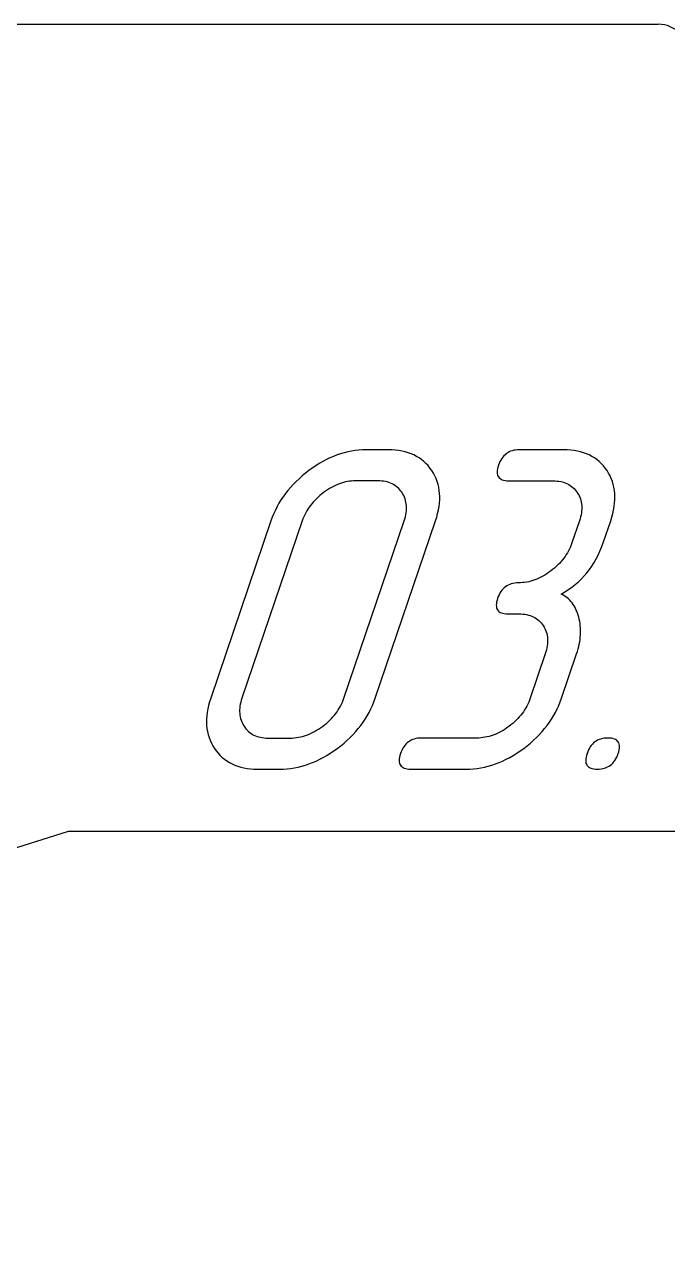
# Model space of a CAD drawing. Extents: x 14 to 1461, y -733 to -10.
# Drawn here: x 824.1 to 844.82, y -59.27 to -20.18 of the extents above; entities that cross this region are included whole.
import ezdxf

# ---------------------------------------------------------------- set-up
doc = ezdxf.new("R2010")
doc.units = 0

msp = doc.modelspace()

# ---------------------------------------------------------------- linework, layer by layer
at = {"layer": 'Cut', "color": 0}
for p, q in [((806.515387, -20.177655), (844.515311, -20.177655)), ((825.515349, -46.177603), (730.199296, -76.177543)), ((860.765278, -46.177603), (825.515349, -46.177603))]:
    msp.add_line(p, q, dxfattribs=at)
msp.add_arc((844.515311, -21.177653), 0.999998, 0, 90, dxfattribs=at)
at = {"layer": 'Mark', "color": 0}
for p, q in [((834.402866, -33.978297), (834.287081, -34.012313)), ((834.51903, -33.949514), (834.402866, -33.978297)), ((834.635573, -33.925964), (834.51903, -33.949514)), ((834.752494, -33.907647), (834.635573, -33.925964)), ((834.869795, -33.894564), (834.752494, -33.907647)), ((834.987474, -33.886714), (834.869795, -33.894564)), ((835.105532, -33.884097), (834.987474, -33.886714)), ((835.819816, -33.884097), (835.105532, -33.884097)), ((835.937283, -33.886708), (835.819816, -33.884097)), ((836.05076, -33.89454), (835.937283, -33.886708)), ((836.160247, -33.907594), (836.05076, -33.89454)), ((836.265745, -33.925869), (836.160247, -33.907594)), ((836.367254, -33.949366), (836.265745, -33.925869)), ((836.464773, -33.978085), (836.367254, -33.949366)), ((836.558302, -34.012025), (836.464773, -33.978085)), ((839.666927, -33.9798), (839.623771, -34.009097)), ((839.712662, -33.954409), (839.666927, -33.9798)), ((839.760977, -33.932925), (839.712662, -33.954409)), ((839.81187, -33.915347), (839.760977, -33.932925)), ((839.865343, -33.901675), (839.81187, -33.915347)), ((839.921395, -33.89191), (839.865343, -33.901675)), ((839.980026, -33.88605), (839.921395, -33.89191)), ((840.041237, -33.884097), (839.980026, -33.88605)), ((841.469805, -33.884097), (840.041237, -33.884097)), ((841.587284, -33.886708), (841.469805, -33.884097)), ((841.700743, -33.894542), (841.587284, -33.886708)), ((841.810181, -33.907598), (841.700743, -33.894542)), ((841.915598, -33.925876), (841.810181, -33.907598)), ((842.016995, -33.949377), (841.915598, -33.925876)), ((842.114372, -33.978101), (842.016995, -33.949377)), ((842.207728, -34.012046), (842.114372, -33.978101)), ((833.487194, -34.396962), (833.37444, -34.472845)), ((833.600327, -34.326312), (833.487194, -34.396962)), ((833.713839, -34.260896), (833.600327, -34.326312)), ((833.82773, -34.200713), (833.713839, -34.260896)), ((833.942, -34.145763), (833.82773, -34.200713)), ((834.056648, -34.096046), (833.942, -34.145763)), ((834.171675, -34.051563), (834.056648, -34.096046)), ((834.287081, -34.012313), (834.171675, -34.051563)), ((836.647842, -34.051187), (836.558302, -34.012025)), ((836.733393, -34.09557), (836.647842, -34.051187)), ((836.814953, -34.145174), (836.733393, -34.09557)), ((836.892525, -34.200001), (836.814953, -34.145174)), ((836.966107, -34.260048), (836.892525, -34.200001)), ((837.035699, -34.325318), (836.966107, -34.260048)), ((837.101302, -34.395809), (837.035699, -34.325318)), ((837.162915, -34.471521), (837.101302, -34.395809)), ((839.371372, -34.384096), (839.352742, -34.444643)), ((839.393895, -34.323549), (839.371372, -34.384096)), ((839.418997, -34.266909), (839.393895, -34.323549)), ((839.446678, -34.214174), (839.418997, -34.266909)), ((839.476938, -34.165346), (839.446678, -34.214174)), ((839.509777, -34.120425), (839.476938, -34.165346)), ((839.545196, -34.079409), (839.509777, -34.120425)), ((839.583194, -34.0423), (839.545196, -34.079409)), ((839.623771, -34.009097), (839.583194, -34.0423)), ((842.297064, -34.051214), (842.207728, -34.012046)), ((842.382379, -34.095605), (842.297064, -34.051214)), ((842.463674, -34.145218), (842.382379, -34.095605)), ((842.540948, -34.200053), (842.463674, -34.145218)), ((842.614202, -34.260111), (842.540948, -34.200053)), ((842.683435, -34.325391), (842.614202, -34.260111)), ((842.748648, -34.395894), (842.683435, -34.325391)), ((842.80984, -34.471619), (842.748648, -34.395894)), ((833.046692, -34.725742), (832.945755, -34.814868)), ((833.152129, -34.638773), (833.046692, -34.725742)), ((833.262065, -34.553962), (833.152129, -34.638773)), ((833.37444, -34.472845), (833.262065, -34.553962)), ((837.220539, -34.552455), (837.162915, -34.471521)), ((837.27317, -34.637096), (837.220539, -34.552455)), ((837.319804, -34.72393), (837.27317, -34.637096)), ((837.360441, -34.812955), (837.319804, -34.72393)), ((839.331184, -34.554018), (839.328257, -34.602846)), ((839.328257, -34.602846), (839.330563, -34.647767)), ((839.330563, -34.647767), (839.338104, -34.688783)), ((839.339346, -34.501283), (839.331184, -34.554018)), ((839.338104, -34.688783), (839.350879, -34.725892)), ((839.352742, -34.444643), (839.339346, -34.501283)), ((839.350879, -34.725892), (839.368888, -34.759095)), ((839.368888, -34.759095), (839.392132, -34.788392)), ((842.867012, -34.552567), (842.80984, -34.471619)), ((842.919191, -34.63722), (842.867012, -34.552567)), ((842.965402, -34.724064), (842.919191, -34.63722)), ((843.005648, -34.813097), (842.965402, -34.724064)), ((832.669942, -35.095189), (832.587004, -35.192944)), ((832.75738, -34.999592), (832.669942, -35.095189)), ((832.849318, -34.906151), (832.75738, -34.999592)), ((832.945755, -34.814868), (832.849318, -34.906151)), ((833.864519, -35.174323), (833.800882, -35.217265)), ((833.928254, -35.134342), (833.864519, -35.174323)), ((833.992086, -35.097324), (833.928254, -35.134342)), ((834.056016, -35.063266), (833.992086, -35.097324)), ((834.120043, -35.03217), (834.056016, -35.063266)), ((834.184168, -35.004036), (834.120043, -35.03217)), ((834.248391, -34.978863), (834.184168, -35.004036)), ((834.312711, -34.956652), (834.248391, -34.978863)), ((834.37713, -34.937402), (834.312711, -34.956652)), ((834.441645, -34.921114), (834.37713, -34.937402)), ((834.506259, -34.907787), (834.441645, -34.921114)), ((834.57097, -34.897422), (834.506259, -34.907787)), ((834.635779, -34.890018), (834.57097, -34.897422)), ((834.700685, -34.885576), (834.635779, -34.890018)), ((834.765689, -34.884095), (834.700685, -34.885576)), ((835.479973, -34.884095), (834.765689, -34.884095)), ((835.545224, -34.885571), (835.479973, -34.884095)), ((835.608302, -34.889999), (835.545224, -34.885571)), ((835.669209, -34.897379), (835.608302, -34.889999)), ((835.727943, -34.90771), (835.669209, -34.897379)), ((835.784506, -34.920994), (835.727943, -34.90771)), ((835.838896, -34.93723), (835.784506, -34.920994)), ((835.891115, -34.956417), (835.838896, -34.93723)), ((835.941161, -34.978556), (835.891115, -34.956417)), ((835.989036, -35.003648), (835.941161, -34.978556)), ((836.034738, -35.031691), (835.989036, -35.003648)), ((836.078269, -35.062686), (836.034738, -35.031691)), ((836.119628, -35.096633), (836.078269, -35.062686)), ((836.158814, -35.133532), (836.119628, -35.096633)), ((836.195829, -35.173383), (836.158814, -35.133532)), ((836.230672, -35.216186), (836.195829, -35.173383)), ((837.395082, -34.904174), (837.360441, -34.812955)), ((837.423725, -34.997585), (837.395082, -34.904174)), ((837.446373, -35.093188), (837.423725, -34.997585)), ((837.463023, -35.190984), (837.446373, -35.093188)), ((839.392132, -34.788392), (839.420609, -34.813783)), ((839.420609, -34.813783), (839.454321, -34.835267)), ((839.454321, -34.835267), (839.493267, -34.852845)), ((839.493267, -34.852845), (839.537448, -34.866517)), ((839.537448, -34.866517), (839.586862, -34.876283)), ((839.586862, -34.876283), (839.641511, -34.882142)), ((839.641511, -34.882142), (839.701394, -34.884095)), ((839.701394, -34.884095), (841.129962, -34.884095)), ((841.129962, -34.884095), (841.195159, -34.88557)), ((841.195159, -34.88557), (841.25816, -34.889996)), ((841.25816, -34.889996), (841.318966, -34.897373)), ((841.318966, -34.897373), (841.377576, -34.9077)), ((841.377576, -34.9077), (841.433991, -34.920978)), ((841.433991, -34.920978), (841.48821, -34.937206)), ((841.48821, -34.937206), (841.540233, -34.956385)), ((841.540233, -34.956385), (841.590062, -34.978514)), ((841.590062, -34.978514), (841.637694, -35.003595)), ((841.637694, -35.003595), (841.683131, -35.031625)), ((841.683131, -35.031625), (841.726373, -35.062607)), ((841.726373, -35.062607), (841.767419, -35.096539)), ((841.767419, -35.096539), (841.80627, -35.133421)), ((841.80627, -35.133421), (841.842925, -35.173255)), ((841.842925, -35.173255), (841.877384, -35.216038)), ((843.039926, -34.90432), (843.005648, -34.813097)), ((843.068238, -34.997733), (843.039926, -34.90432)), ((843.090584, -35.093336), (843.068238, -34.997733)), ((843.106962, -35.191129), (843.090584, -35.093336)), ((832.365186, -35.49915), (832.300245, -35.605533)), ((832.434625, -35.394924), (832.365186, -35.49915)), ((832.508565, -35.292855), (832.434625, -35.394924)), ((832.587004, -35.192944), (832.508565, -35.292855)), ((833.402622, -35.568355), (833.355822, -35.62328)), ((833.451989, -35.51459), (833.402622, -35.568355)), ((833.503924, -35.461986), (833.451989, -35.51459)), ((833.558427, -35.410541), (833.503924, -35.461986)), ((833.615498, -35.360257), (833.558427, -35.410541)), ((833.675136, -35.311132), (833.615498, -35.360257)), ((833.737343, -35.263168), (833.675136, -35.311132)), ((833.800882, -35.217265), (833.737343, -35.263168)), ((836.263342, -35.26194), (836.230672, -35.216186)), ((836.293236, -35.309765), (836.263342, -35.26194)), ((836.319749, -35.358779), (836.293236, -35.309765)), ((836.342881, -35.408982), (836.319749, -35.358779)), ((836.362631, -35.460374), (836.342881, -35.408982)), ((836.378999, -35.512954), (836.362631, -35.460374)), ((836.391987, -35.566724), (836.378999, -35.512954)), ((836.401593, -35.621682), (836.391987, -35.566724)), ((837.473677, -35.290972), (837.463023, -35.190984)), ((837.469659, -35.604092), (837.476995, -35.497526)), ((837.478334, -35.393153), (837.473677, -35.290972)), ((837.476995, -35.497526), (837.478334, -35.393153)), ((841.877384, -35.216038), (841.909648, -35.261773)), ((841.909648, -35.261773), (841.939136, -35.309579)), ((841.939136, -35.309579), (841.965268, -35.358578)), ((841.965268, -35.358578), (841.988044, -35.40877)), ((841.988044, -35.40877), (842.007464, -35.460154)), ((842.007464, -35.460154), (842.023528, -35.512731)), ((842.023528, -35.512731), (842.036236, -35.566502)), ((842.036236, -35.566502), (842.045588, -35.621465)), ((843.117374, -35.291112), (843.106962, -35.191129)), ((843.112811, -35.604198), (843.120299, -35.497646)), ((843.12182, -35.393284), (843.117374, -35.291112)), ((843.120299, -35.497646), (843.12182, -35.393284)), ((832.132422, -35.937626), (832.085481, -36.052638)), ((832.183864, -35.824771), (832.132422, -35.937626)), ((832.239805, -35.714074), (832.183864, -35.824771)), ((832.300245, -35.605533), (832.239805, -35.714074)), ((833.160342, -35.915305), (833.12895, -35.97719)), ((833.194302, -35.85458), (833.160342, -35.915305)), ((833.230831, -35.795015), (833.194302, -35.85458)), ((833.269927, -35.736609), (833.230831, -35.795015)), ((833.31159, -35.679365), (833.269927, -35.736609)), ((833.355822, -35.62328), (833.31159, -35.679365)), ((836.388221, -35.976399), (836.398903, -35.914307)), ((836.398903, -35.914307), (836.406204, -35.853404)), ((836.407818, -35.677829), (836.401593, -35.621682)), ((836.406204, -35.853404), (836.410123, -35.793691)), ((836.410661, -35.735166), (836.407818, -35.677829)), ((836.410123, -35.793691), (836.410661, -35.735166)), ((837.380347, -36.052279), (837.41167, -35.936943)), ((837.41167, -35.936943), (837.436996, -35.8238)), ((837.436996, -35.8238), (837.456326, -35.71285)), ((837.456326, -35.71285), (837.469659, -35.604092)), ((842.042007, -35.914171), (842.031222, -35.976291)), ((842.049435, -35.853244), (842.042007, -35.914171)), ((842.045588, -35.621465), (842.051584, -35.67762)), ((842.053507, -35.79351), (842.049435, -35.853244)), ((842.051584, -35.67762), (842.054224, -35.734969)), ((842.054224, -35.734969), (842.053507, -35.79351)), ((843.023194, -36.052305), (843.054548, -35.936994)), ((843.054548, -35.936994), (843.079936, -35.823872)), ((843.079936, -35.823872), (843.099357, -35.71294)), ((843.099357, -35.71294), (843.112811, -35.604198)), ((832.043038, -36.169807), (830.101078, -41.884081)), ((833.050179, -36.169807), (831.108219, -41.884081)), ((832.085481, -36.052638), (832.043038, -36.169807)), ((833.073868, -36.104441), (833.050179, -36.169807)), ((833.100125, -36.040236), (833.073868, -36.104441)), ((833.12895, -35.97719), (833.100125, -36.040236)), ((834.393926, -41.884081), (836.335887, -36.169807)), ((835.401067, -41.884081), (837.343028, -36.169807)), ((836.335887, -36.169807), (836.356713, -36.104149)), ((836.356713, -36.104149), (836.374158, -36.039679)), ((836.374158, -36.039679), (836.388221, -35.976399)), ((837.343028, -36.169807), (837.380347, -36.052279)), ((841.978733, -36.169807), (841.735988, -36.884091)), ((841.999585, -36.104109), (841.978733, -36.169807)), ((842.017082, -36.039603), (841.999585, -36.104109)), ((842.031222, -35.976291), (842.017082, -36.039603)), ((842.743129, -36.884091), (842.985874, -36.169807)), ((842.985874, -36.169807), (843.023194, -36.052305)), ((841.65673, -37.078326), (841.625256, -37.140634)), ((841.685676, -37.0148), (841.65673, -37.078326)), ((841.712096, -36.950055), (841.685676, -37.0148)), ((841.735988, -36.884091), (841.712096, -36.950055)), ((842.640618, -37.149268), (842.694252, -37.018793)), ((842.694252, -37.018793), (842.743129, -36.884091)), ((841.38334, -37.488879), (841.334175, -37.542653)), ((841.429978, -37.433885), (841.38334, -37.488879)), ((841.474088, -37.377673), (841.429978, -37.433885)), ((841.515671, -37.320241), (841.474088, -37.377673)), ((841.554726, -37.261591), (841.515671, -37.320241)), ((841.591255, -37.201722), (841.554726, -37.261591)), ((841.625256, -37.140634), (841.591255, -37.201722)), ((842.378509, -37.628885), (842.451172, -37.515322)), ((842.451172, -37.515322), (842.519078, -37.397532)), ((842.519078, -37.397532), (842.582226, -37.275514)), ((842.582226, -37.275514), (842.640618, -37.149268)), ((840.923874, -37.881498), (840.860261, -37.921213)), ((840.987268, -37.83884), (840.923874, -37.881498)), ((841.050442, -37.793241), (840.987268, -37.83884)), ((841.112243, -37.745561), (841.050442, -37.793241)), ((841.171517, -37.696663), (841.112243, -37.745561)), ((841.228264, -37.646545), (841.171517, -37.696663)), ((841.282483, -37.595209), (841.228264, -37.646545)), ((841.334175, -37.542653), (841.282483, -37.595209)), ((842.131976, -37.944203), (842.218911, -37.843325)), ((842.218911, -37.843325), (842.301088, -37.738219)), ((842.301088, -37.738219), (842.378509, -37.628885)), ((839.595869, -38.294802), (839.555292, -38.328006)), ((839.639025, -38.265506), (839.595869, -38.294802)), ((839.68476, -38.240115), (839.639025, -38.265506)), ((839.733075, -38.218631), (839.68476, -38.240115)), ((839.783969, -38.201053), (839.733075, -38.218631)), ((839.837441, -38.187381), (839.783969, -38.201053)), ((839.893493, -38.177615), (839.837441, -38.187381)), ((839.952125, -38.171756), (839.893493, -38.177615)), ((840.013335, -38.169803), (839.952125, -38.171756)), ((840.079799, -38.168332), (840.013335, -38.169803)), ((840.146043, -38.163919), (840.079799, -38.168332)), ((840.212069, -38.156564), (840.146043, -38.163919)), ((840.277875, -38.146268), (840.212069, -38.156564)), ((840.343461, -38.133029), (840.277875, -38.146268)), ((840.408829, -38.116849), (840.343461, -38.133029)), ((840.473977, -38.097726), (840.408829, -38.116849)), ((840.538906, -38.075662), (840.473977, -38.097726)), ((840.603615, -38.050656), (840.538906, -38.075662)), ((840.668106, -38.022708), (840.603615, -38.050656)), ((840.732377, -37.991818), (840.668106, -38.022708)), ((840.796428, -37.957987), (840.732377, -37.991818)), ((840.860261, -37.921213), (840.796428, -37.957987)), ((841.625943, -38.385175), (841.736664, -38.305436)), ((841.736664, -38.305436), (841.842628, -38.22147)), ((841.842628, -38.22147), (841.943835, -38.133276)), ((841.943835, -38.133276), (842.040284, -38.040854)), ((842.040284, -38.040854), (842.131976, -37.944203)), ((839.34347, -38.669802), (839.32484, -38.730349)), ((839.365993, -38.609255), (839.34347, -38.669802)), ((839.391095, -38.552614), (839.365993, -38.609255)), ((839.418776, -38.49988), (839.391095, -38.552614)), ((839.449036, -38.451052), (839.418776, -38.49988)), ((839.481876, -38.40613), (839.449036, -38.451052)), ((839.517294, -38.365115), (839.481876, -38.40613)), ((839.555292, -38.328006), (839.517294, -38.365115)), ((841.390229, -38.531967), (841.510465, -38.460685)), ((841.44159, -38.558125), (841.390229, -38.531967)), ((841.490818, -38.58699), (841.44159, -38.558125)), ((841.537912, -38.618562), (841.490818, -38.58699)), ((841.510465, -38.460685), (841.625943, -38.385175)), ((841.582873, -38.652841), (841.537912, -38.618562)), ((841.625701, -38.689827), (841.582873, -38.652841)), ((841.666396, -38.729519), (841.625701, -38.689827)), ((839.303282, -38.839723), (839.300355, -38.888551)), ((839.300355, -38.888551), (839.302661, -38.933473)), ((839.302661, -38.933473), (839.310202, -38.974489)), ((839.311444, -38.786989), (839.303282, -38.839723)), ((839.310202, -38.974489), (839.322977, -39.011598)), ((839.32484, -38.730349), (839.311444, -38.786989)), ((839.322977, -39.011598), (839.340987, -39.044801)), ((839.340987, -39.044801), (839.36423, -39.074098)), ((839.36423, -39.074098), (839.392708, -39.099488)), ((841.704958, -38.771919), (841.666396, -38.729519)), ((841.741386, -38.817025), (841.704958, -38.771919)), ((841.775682, -38.864839), (841.741386, -38.817025)), ((841.807844, -38.915359), (841.775682, -38.864839)), ((841.837873, -38.968586), (841.807844, -38.915359)), ((841.865769, -39.02452), (841.837873, -38.968586)), ((841.891532, -39.083161), (841.865769, -39.02452)), ((841.915161, -39.144509), (841.891532, -39.083161)), ((839.392708, -39.099488), (839.42642, -39.120973)), ((839.42642, -39.120973), (839.465366, -39.138551)), ((839.465366, -39.138551), (839.509546, -39.152223)), ((839.509546, -39.152223), (839.55896, -39.161988)), ((839.55896, -39.161988), (839.613609, -39.167848)), ((839.613609, -39.167848), (839.673492, -39.169801)), ((839.673492, -39.169801), (840.030634, -39.169801)), ((840.030634, -39.169801), (840.095831, -39.171276)), ((840.095831, -39.171276), (840.158832, -39.175702)), ((840.158832, -39.175702), (840.219638, -39.183078)), ((840.219638, -39.183078), (840.278248, -39.193406)), ((840.278248, -39.193406), (840.334663, -39.206683)), ((840.334663, -39.206683), (840.388882, -39.222912)), ((840.388882, -39.222912), (840.440905, -39.242091)), ((840.440905, -39.242091), (840.490733, -39.26422)), ((840.490733, -39.26422), (840.538366, -39.2893)), ((840.538366, -39.2893), (840.583803, -39.317331)), ((840.583803, -39.317331), (840.627045, -39.348313)), ((840.627045, -39.348313), (840.668091, -39.382245)), ((840.668091, -39.382245), (840.706941, -39.419127)), ((840.706941, -39.419127), (840.743596, -39.45896)), ((840.743596, -39.45896), (840.778056, -39.501744)), ((841.936658, -39.208563), (841.915161, -39.144509)), ((841.956021, -39.275325), (841.936658, -39.208563)), ((841.972902, -39.343793), (841.956021, -39.275325)), ((841.986954, -39.412967), (841.972902, -39.343793)), ((841.998176, -39.482847), (841.986954, -39.412967)), ((840.778056, -39.501744), (840.81032, -39.547479)), ((840.81032, -39.547479), (840.839808, -39.595285)), ((840.839808, -39.595285), (840.86594, -39.644284)), ((840.86594, -39.644284), (840.888716, -39.694475)), ((840.888716, -39.694475), (840.908136, -39.74586)), ((840.908136, -39.74586), (840.9242, -39.798437)), ((840.9242, -39.798437), (840.936908, -39.852207)), ((840.936908, -39.852207), (840.94626, -39.90717)), ((842.006568, -39.553432), (841.998176, -39.482847)), ((842.006081, -39.916947), (842.011838, -39.842832)), ((842.01213, -39.624723), (842.006568, -39.553432)), ((842.011838, -39.842832), (842.014765, -39.769424)), ((842.014863, -39.696721), (842.01213, -39.624723)), ((842.014765, -39.769424), (842.014863, -39.696721)), ((840.942679, -40.199877), (840.931894, -40.261997)), ((840.950107, -40.13895), (840.942679, -40.199877)), ((840.94626, -39.90717), (840.952256, -39.963326)), ((840.954179, -40.079216), (840.950107, -40.13895)), ((840.952256, -39.963326), (840.954896, -40.020674)), ((840.954896, -40.020674), (840.954179, -40.079216)), ((841.934848, -40.298107), (841.954754, -40.220464)), ((841.954754, -40.220464), (841.971831, -40.143526)), ((841.971831, -40.143526), (841.986077, -40.067294)), ((841.986077, -40.067294), (841.997494, -39.991767)), ((841.997494, -39.991767), (842.006081, -39.916947)), ((840.879405, -40.455512), (840.393914, -41.884081)), ((840.900257, -40.389814), (840.879405, -40.455512)), ((840.917754, -40.325309), (840.900257, -40.389814)), ((840.931894, -40.261997), (840.917754, -40.325309)), ((841.401055, -41.884081), (841.886545, -40.455512)), ((841.886545, -40.455512), (841.912111, -40.376457)), ((841.912111, -40.376457), (841.934848, -40.298107)), ((830.032458, -42.116768), (830.007097, -42.229836)), ((830.063785, -42.001516), (830.032458, -42.116768)), ((830.101078, -41.884081), (830.063785, -42.001516)), ((831.03765, -42.200377), (831.033603, -42.260077)), ((831.045053, -42.13949), (831.03765, -42.200377)), ((831.055811, -42.077417), (831.045053, -42.13949)), ((831.069924, -42.014158), (831.055811, -42.077417)), ((831.087394, -41.949713), (831.069924, -42.014158)), ((831.108219, -41.884081), (831.087394, -41.949713)), ((834.212247, -42.261401), (834.248915, -42.201552)), ((834.248915, -42.201552), (834.283028, -42.140488)), ((834.283028, -42.140488), (834.314585, -42.078208)), ((834.314585, -42.078208), (834.343587, -42.014714)), ((834.343587, -42.014714), (834.370035, -41.950005)), ((834.370035, -41.950005), (834.393926, -41.884081)), ((835.259661, -42.230807), (835.311286, -42.11745)), ((835.311286, -42.11745), (835.358421, -42.001875)), ((835.358421, -42.001875), (835.401067, -41.884081)), ((840.249182, -42.201712), (840.212653, -42.261581)), ((840.283183, -42.140624), (840.249182, -42.201712)), ((840.314657, -42.078316), (840.283183, -42.140624)), ((840.343603, -42.01479), (840.314657, -42.078316)), ((840.370022, -41.950045), (840.343603, -42.01479)), ((840.393914, -41.884081), (840.370022, -41.950045)), ((841.259779, -42.230735), (841.311331, -42.1174)), ((841.311331, -42.1174), (841.358423, -42.001848)), ((841.358423, -42.001848), (841.401055, -41.884081)), ((829.966812, -42.555941), (829.965316, -42.660276)), ((829.974274, -42.449422), (829.966812, -42.555941)), ((829.987703, -42.340721), (829.974274, -42.449422)), ((830.007097, -42.229836), (829.987703, -42.340721)), ((831.033603, -42.260077), (831.032912, -42.318591)), ((831.032912, -42.318591), (831.035577, -42.375919)), ((831.035577, -42.375919), (831.041597, -42.43206)), ((831.041597, -42.43206), (831.050972, -42.487016)), ((831.050972, -42.487016), (831.063703, -42.540785)), ((831.063703, -42.540785), (831.07979, -42.593368)), ((831.07979, -42.593368), (831.099233, -42.644764)), ((833.884026, -42.646323), (833.938581, -42.594979)), ((833.938581, -42.594979), (833.99058, -42.54242)), ((833.99058, -42.54242), (834.040024, -42.488646)), ((834.040024, -42.488646), (834.086912, -42.433657)), ((834.086912, -42.433657), (834.131246, -42.377453)), ((834.131246, -42.377453), (834.173024, -42.320035)), ((834.173024, -42.320035), (834.212247, -42.261401)), ((835.008272, -42.662047), (835.077853, -42.557565)), ((835.077853, -42.557565), (835.142945, -42.450864)), ((835.142945, -42.450864), (835.203547, -42.341945)), ((835.203547, -42.341945), (835.259661, -42.230807)), ((839.94041, -42.595199), (839.886191, -42.646535)), ((839.992102, -42.542643), (839.94041, -42.595199)), ((840.041267, -42.488869), (839.992102, -42.542643)), ((840.087904, -42.433875), (840.041267, -42.488869)), ((840.132015, -42.377663), (840.087904, -42.433875)), ((840.173598, -42.320231), (840.132015, -42.377663)), ((840.212653, -42.261581), (840.173598, -42.320231)), ((841.008965, -42.661916), (841.078359, -42.557445)), ((841.078359, -42.557445), (841.143292, -42.450758)), ((841.143292, -42.450758), (841.203766, -42.341854)), ((841.203766, -42.341854), (841.259779, -42.230735)), ((829.965316, -42.660276), (829.969786, -42.762427)), ((829.969786, -42.762427), (829.980223, -42.862396)), ((829.980223, -42.862396), (829.996625, -42.960181)), ((829.996625, -42.960181), (830.018994, -43.055783)), ((831.099233, -42.644764), (831.122031, -42.694974)), ((831.122031, -42.694974), (831.148185, -42.743998)), ((831.148185, -42.743998), (831.177694, -42.791836)), ((831.177694, -42.791836), (831.209948, -42.837604)), ((831.209948, -42.837604), (831.244336, -42.88042)), ((831.244336, -42.88042), (831.280859, -42.920282)), ((831.280859, -42.920282), (831.319515, -42.957192)), ((831.319515, -42.957192), (831.360305, -42.991149)), ((831.360305, -42.991149), (831.40323, -43.022153)), ((833.320541, -43.022633), (833.38511, -42.991729)), ((833.38511, -42.991729), (833.449484, -42.957883)), ((833.449484, -42.957883), (833.513664, -42.921093)), ((833.513664, -42.921093), (833.577648, -42.881359)), ((833.577648, -42.881359), (833.641438, -42.838683)), ((833.641438, -42.838683), (833.705033, -42.793064)), ((833.705033, -42.793064), (833.767253, -42.745365)), ((833.767253, -42.745365), (833.826917, -42.696451)), ((833.826917, -42.696451), (833.884026, -42.646323)), ((834.685056, -43.05779), (834.772594, -42.962182)), ((834.772594, -42.962182), (834.855642, -42.864356)), ((834.855642, -42.864356), (834.934202, -42.764311)), ((834.934202, -42.764311), (835.008272, -42.662047)), ((839.390303, -42.991808), (839.326032, -43.022698)), ((839.454355, -42.957977), (839.390303, -42.991808)), ((839.518187, -42.921203), (839.454355, -42.957977)), ((839.581801, -42.881488), (839.518187, -42.921203)), ((839.645194, -42.83883), (839.581801, -42.881488)), ((839.708369, -42.793231), (839.645194, -42.83883)), ((839.77017, -42.745551), (839.708369, -42.793231)), ((839.829444, -42.696653), (839.77017, -42.745551)), ((839.886191, -42.646535), (839.829444, -42.696653)), ((840.686785, -43.057641), (840.774021, -42.962034)), ((840.774021, -42.962034), (840.856796, -42.864211)), ((840.856796, -42.864211), (840.93511, -42.764171)), ((840.93511, -42.764171), (841.008965, -42.661916)), ((830.018994, -43.055783), (830.047329, -43.149201)), ((830.047329, -43.149201), (830.08163, -43.240436)), ((830.08163, -43.240436), (830.121897, -43.329488)), ((830.121897, -43.329488), (830.16813, -43.416357)), ((831.40323, -43.022153), (831.448288, -43.050205)), ((831.448288, -43.050205), (831.495481, -43.075304)), ((831.495481, -43.075304), (831.544807, -43.097449)), ((831.544807, -43.097449), (831.596268, -43.116643)), ((831.596268, -43.116643), (831.649863, -43.132883)), ((831.649863, -43.132883), (831.705591, -43.14617)), ((831.705591, -43.14617), (831.763454, -43.156505)), ((831.763454, -43.156505), (831.823451, -43.163887)), ((831.823451, -43.163887), (831.885582, -43.168316)), ((831.885582, -43.168316), (831.949847, -43.169793)), ((831.949847, -43.169793), (832.664131, -43.169793)), ((832.664131, -43.169793), (832.730649, -43.168321)), ((832.730649, -43.168321), (832.796972, -43.163906)), ((832.796972, -43.163906), (832.8631, -43.156548)), ((832.8631, -43.156548), (832.929033, -43.146247)), ((832.929033, -43.146247), (832.994772, -43.133003)), ((832.994772, -43.133003), (833.060315, -43.116815)), ((833.060315, -43.116815), (833.125664, -43.097684)), ((833.125664, -43.097684), (833.190818, -43.07561)), ((833.190818, -43.07561), (833.255777, -43.050593)), ((833.255777, -43.050593), (833.320541, -43.022633)), ((834.290015, -43.418034), (834.395509, -43.331301)), ((834.395509, -43.331301), (834.496514, -43.242349)), ((834.496514, -43.242349), (834.59303, -43.151179)), ((834.59303, -43.151179), (834.685056, -43.05779)), ((836.38951, -43.365105), (836.354092, -43.40612)), ((836.427508, -43.327996), (836.38951, -43.365105)), ((836.468085, -43.294792), (836.427508, -43.327996)), ((836.511241, -43.265496), (836.468085, -43.294792)), ((836.556977, -43.240105), (836.511241, -43.265496)), ((836.605291, -43.218621), (836.556977, -43.240105)), ((836.656185, -43.201043), (836.605291, -43.218621)), ((836.709658, -43.187371), (836.656185, -43.201043)), ((836.76571, -43.177605), (836.709658, -43.187371)), ((836.824341, -43.171746), (836.76571, -43.177605)), ((836.885551, -43.169793), (836.824341, -43.171746)), ((838.671262, -43.169793), (836.885551, -43.169793)), ((838.737726, -43.168322), (838.671262, -43.169793)), ((838.80397, -43.163909), (838.737726, -43.168322)), ((838.869995, -43.156554), (838.80397, -43.163909)), ((838.935801, -43.146258), (838.869995, -43.156554)), ((839.001388, -43.133019), (838.935801, -43.146258)), ((839.066756, -43.116839), (839.001388, -43.133019)), ((839.131904, -43.097716), (839.066756, -43.116839)), ((839.196833, -43.075652), (839.131904, -43.097716)), ((839.261542, -43.050646), (839.196833, -43.075652)), ((839.326032, -43.022698), (839.261542, -43.050646)), ((840.29324, -43.41791), (840.398317, -43.331167)), ((840.398317, -43.331167), (840.498933, -43.242208)), ((840.498933, -43.242208), (840.595089, -43.151032)), ((840.595089, -43.151032), (840.686785, -43.057641)), ((842.396641, -43.365105), (842.361223, -43.40612)), ((842.434639, -43.327996), (842.396641, -43.365105)), ((842.475216, -43.294792), (842.434639, -43.327996)), ((842.518372, -43.265496), (842.475216, -43.294792)), ((842.564108, -43.240105), (842.518372, -43.265496)), ((842.612422, -43.218621), (842.564108, -43.240105)), ((842.663316, -43.201043), (842.612422, -43.218621)), ((842.716788, -43.187371), (842.663316, -43.201043)), ((842.77284, -43.177605), (842.716788, -43.187371)), ((842.831471, -43.171746), (842.77284, -43.177605)), ((842.892682, -43.169793), (842.831471, -43.171746)), ((842.95343, -43.171746), (842.892682, -43.169793)), ((843.008889, -43.177605), (842.95343, -43.171746)), ((843.059059, -43.187371), (843.008889, -43.177605)), ((843.10394, -43.201043), (843.059059, -43.187371)), ((843.143531, -43.218621), (843.10394, -43.201043)), ((843.177834, -43.240105), (843.143531, -43.218621)), ((843.206847, -43.265496), (843.177834, -43.240105)), ((843.230572, -43.294792), (843.206847, -43.265496)), ((843.249007, -43.327996), (843.230572, -43.294792)), ((843.262153, -43.365105), (843.249007, -43.327996)), ((843.27001, -43.40612), (843.262153, -43.365105)), ((830.16813, -43.416357), (830.22033, -43.501042)), ((830.22033, -43.501042), (830.277492, -43.582023)), ((830.277492, -43.582023), (830.338613, -43.65778)), ((830.338613, -43.65778), (830.403693, -43.728312)), ((830.403693, -43.728312), (830.472732, -43.79362)), ((833.727365, -43.794467), (833.841236, -43.729307)), ((833.841236, -43.729307), (833.954637, -43.658934)), ((833.954637, -43.658934), (834.067569, -43.583348)), ((834.067569, -43.583348), (834.180032, -43.502549)), ((834.180032, -43.502549), (834.290015, -43.418034)), ((836.197056, -43.730339), (836.18366, -43.786979)), ((836.215686, -43.669792), (836.197056, -43.730339)), ((836.238209, -43.609245), (836.215686, -43.669792)), ((836.263311, -43.552604), (836.238209, -43.609245)), ((836.290992, -43.49987), (836.263311, -43.552604)), ((836.321252, -43.451042), (836.290992, -43.49987)), ((836.354092, -43.40612), (836.321252, -43.451042)), ((839.732633, -43.794404), (839.846151, -43.729233)), ((839.846151, -43.729233), (839.959168, -43.658848)), ((839.959168, -43.658848), (840.071685, -43.58325)), ((840.071685, -43.58325), (840.183703, -43.502437)), ((840.183703, -43.502437), (840.29324, -43.41791)), ((842.204187, -43.730339), (842.190791, -43.786979)), ((842.222817, -43.669792), (842.204187, -43.730339)), ((842.24534, -43.609245), (842.222817, -43.669792)), ((842.270442, -43.552604), (842.24534, -43.609245)), ((842.298123, -43.49987), (842.270442, -43.552604)), ((842.328383, -43.451042), (842.298123, -43.49987)), ((842.361223, -43.40612), (842.328383, -43.451042)), ((843.182195, -43.786979), (843.207394, -43.730339)), ((843.207394, -43.730339), (843.229958, -43.669792)), ((843.229958, -43.669792), (843.248547, -43.609245)), ((843.248547, -43.609245), (843.261846, -43.552604)), ((843.261846, -43.552604), (843.269856, -43.49987)), ((843.269856, -43.49987), (843.272578, -43.451042)), ((843.272578, -43.451042), (843.27001, -43.40612)), ((830.472732, -43.79362), (830.545731, -43.853703)), ((830.545731, -43.853703), (830.622688, -43.908561)), ((830.622688, -43.908561), (830.703604, -43.958194)), ((830.703604, -43.958194), (830.788479, -44.002604)), ((830.788479, -44.002604), (830.877313, -44.041788)), ((830.877313, -44.041788), (830.970106, -44.075748)), ((830.970106, -44.075748), (831.066858, -44.104483)), ((831.066858, -44.104483), (831.167569, -44.127994)), ((831.167569, -44.127994), (831.272239, -44.14628)), ((831.272239, -44.14628), (831.380868, -44.159342)), ((831.380868, -44.159342), (831.493456, -44.167178)), ((831.493456, -44.167178), (831.610003, -44.169791)), ((832.324288, -44.169791), (832.443793, -44.167184)), ((832.443793, -44.167184), (832.562829, -44.159365)), ((832.562829, -44.159365), (832.681396, -44.146333)), ((832.681396, -44.146333), (832.799493, -44.128088)), ((832.799493, -44.128088), (832.91712, -44.10463)), ((832.91712, -44.10463), (833.034278, -44.07596)), ((833.034278, -44.07596), (833.150966, -44.042076)), ((833.150966, -44.042076), (833.267185, -44.00298)), ((833.267185, -44.00298), (833.382934, -43.958671)), ((833.382934, -43.958671), (833.498214, -43.909149)), ((833.498214, -43.909149), (833.613024, -43.854415)), ((833.613024, -43.854415), (833.727365, -43.794467)), ((836.175499, -43.839713), (836.172571, -43.888541)), ((836.172571, -43.888541), (836.174878, -43.933463)), ((836.174878, -43.933463), (836.182419, -43.974479)), ((836.18366, -43.786979), (836.175499, -43.839713)), ((836.182419, -43.974479), (836.195194, -44.011588)), ((836.195194, -44.011588), (836.213203, -44.044791)), ((836.213203, -44.044791), (836.236446, -44.074088)), ((836.236446, -44.074088), (836.264924, -44.099478)), ((836.264924, -44.099478), (836.298636, -44.120963)), ((836.298636, -44.120963), (836.337582, -44.138541)), ((836.337582, -44.138541), (836.381762, -44.152213)), ((836.381762, -44.152213), (836.431177, -44.161978)), ((836.431177, -44.161978), (836.485825, -44.167838)), ((836.485825, -44.167838), (836.545708, -44.169791)), ((838.331419, -44.169791), (838.450937, -44.167184)), ((838.450937, -44.167184), (838.569955, -44.159363)), ((838.569955, -44.159363), (838.688473, -44.146329)), ((838.688473, -44.146329), (838.806491, -44.128081)), ((838.806491, -44.128081), (838.924009, -44.10462)), ((838.924009, -44.10462), (839.041027, -44.075944)), ((839.041027, -44.075944), (839.157545, -44.042055)), ((839.157545, -44.042055), (839.273562, -44.002952)), ((839.273562, -44.002952), (839.38908, -43.958636)), ((839.38908, -43.958636), (839.504098, -43.909106)), ((839.504098, -43.909106), (839.618615, -43.854362)), ((839.618615, -43.854362), (839.732633, -43.794404)), ((842.182629, -43.839713), (842.179702, -43.888541)), ((842.179702, -43.888541), (842.182009, -43.933463)), ((842.182009, -43.933463), (842.189549, -43.974479)), ((842.190791, -43.786979), (842.182629, -43.839713)), ((842.189549, -43.974479), (842.202325, -44.011588)), ((842.202325, -44.011588), (842.220334, -44.044791)), ((842.220334, -44.044791), (842.243577, -44.074088)), ((842.243577, -44.074088), (842.272055, -44.099478)), ((842.272055, -44.099478), (842.305767, -44.120963)), ((842.305767, -44.120963), (842.344713, -44.138541)), ((842.344713, -44.138541), (842.388893, -44.152213)), ((842.388893, -44.152213), (842.438307, -44.161978)), ((842.438307, -44.161978), (842.492956, -44.167838)), ((842.492956, -44.167838), (842.552839, -44.169791)), ((842.552839, -44.169791), (842.614914, -44.167838)), ((842.614914, -44.167838), (842.674356, -44.161978)), ((842.674356, -44.161978), (842.731163, -44.152213)), ((842.731163, -44.152213), (842.785337, -44.138541)), ((842.785337, -44.138541), (842.836876, -44.120963)), ((842.836876, -44.120963), (842.885781, -44.099478)), ((842.885781, -44.099478), (842.932052, -44.074088)), ((842.932052, -44.074088), (842.975689, -44.044791)), ((842.975689, -44.044791), (843.016692, -44.011588)), ((843.016692, -44.011588), (843.055061, -43.974479)), ((843.055061, -43.974479), (843.090796, -43.933463)), ((843.090796, -43.933463), (843.123896, -43.888541)), ((843.123896, -43.888541), (843.154363, -43.839713)), ((843.154363, -43.839713), (843.182195, -43.786979)), ((831.610003, -44.169791), (832.324288, -44.169791)), ((836.545708, -44.169791), (838.331419, -44.169791))]:
    msp.add_line(p, q, dxfattribs=at)

doc.saveas('drawing.dxf')
